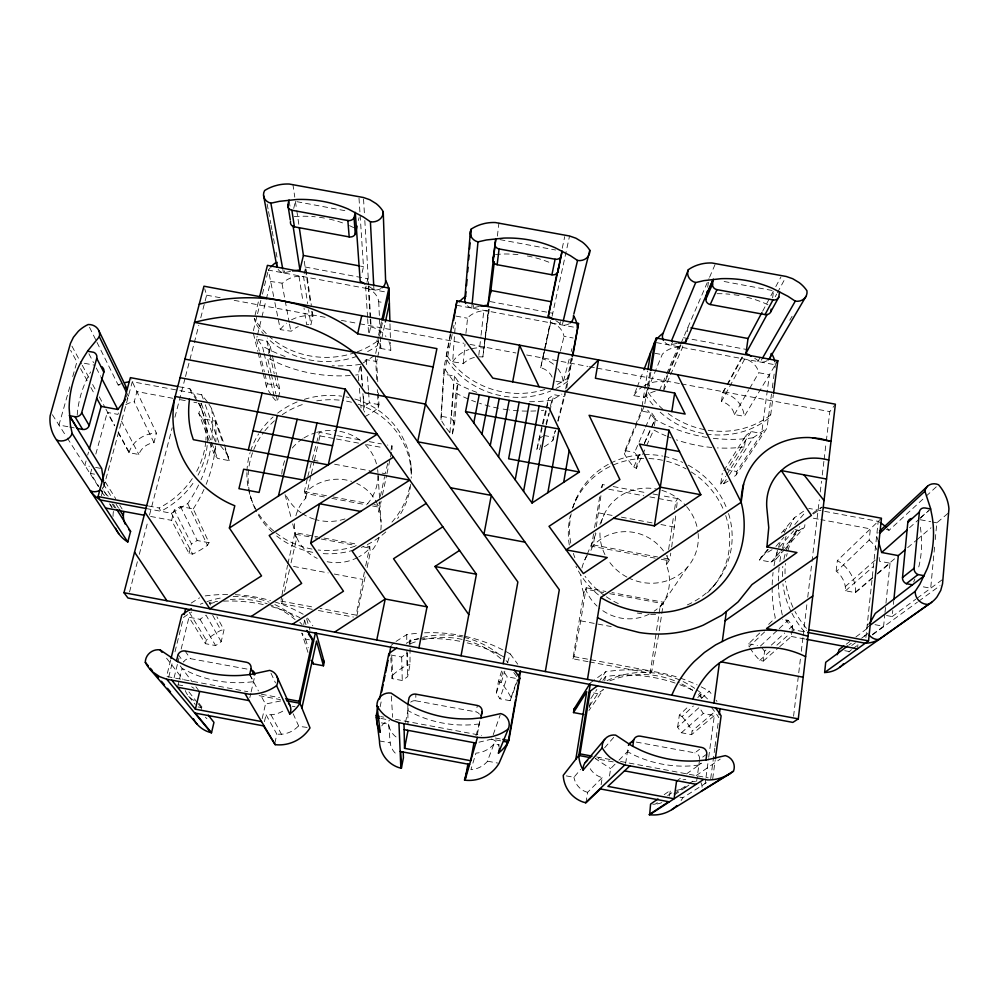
<?xml version="1.0" encoding="UTF-8"?>
<svg xmlns="http://www.w3.org/2000/svg" width="999" height="999" viewBox="0 0 999 999"><rect width="100%" height="100%" fill="white"/><g stroke="black" fill="none" stroke-linecap="round" stroke-linejoin="round"><path stroke-width="0.75" stroke-dasharray="5 3.75" d="M390.821 657.929L392.045 678.608L402.26 680.519L407.642 676.598L410.002 664.697L410.052 640.034L415.509 639.323A157.355 155.557 -73.9 0 1 418.444 639.06M411.076 470.417L411.089 466.608M410.726 702.135A6.044 5.982 -19.2 0 1 415.734 700.811L415.884 694.168M452.172 334.428L444.068 374.15L454.47 376.099L458.079 381.493L454.645 423.214L452.497 433.966L449.95 432.617A70.804 65.872 9.5 0 1 440.971 419.592L443.943 367.682L450.799 334.091M440.971 419.592L444.068 374.15M450.137 334.328L445.841 358.341A81.044 74.276 9.6 0 0 550.736 390.959M474.4 357.417A22.74 21.104 7.6 0 0 463.561 363.449L452.659 361.838L455.469 322.19M449.95 432.617L453.771 381.793L443.943 367.682M454.645 423.214L451.298 418.156L454.47 376.099M452.497 433.966L455.781 392.969L458.079 381.493M463.236 363.811L464.985 344.056M465.921 333.404L467.619 317.819A24.451 22.477 7.7 0 1 483.816 310.764L488.324 310.914L488.848 308.241M479.458 306.331L471.753 308.104L472.177 303.621M934.552 547.165L930.706 588.224L921.59 586.525M935.264 539.56L936.825 522.839L949.05 512.425M473.164 308.366L473.451 305.382M857.629 647.464L857.904 644.705M671.678 547.002L675.848 515.084M676.61 507.579L677.534 498.576L660.676 495.429M886.538 615.534L892.169 616.583L892.781 610.489M893.406 604.383L893.705 601.336M883.541 626.81L884.852 613.973M885.014 612.437L885.801 604.745M885.963 603.196L890.121 562.587M865.883 637.549L878.196 521.366L808.74 508.379M872.739 577.922L855.419 592.644L845.554 590.796L845.304 586.588A23.876 22.028 38.1 0 0 836.588 571.428L869.167 540.097L870.379 528.871L820.866 519.617M848.938 651.972L851.46 649.687M855.419 592.644L855.481 592.082A34.128 31.468 38.1 0 0 837.349 560.614L881.455 518.231M478.808 355.257L480.881 336.85M481.056 335.314L483.816 310.764M836.151 571.103L837.349 560.614M478.633 356.793L482.829 356.93L485.027 338.524M485.214 336.988L488.324 310.914M471.828 348.713A32.492 30.157 7.6 0 1 483.991 348.039L488.661 308.978M497.377 236.114L498.963 222.814M793.581 716.221L800.574 657.467M801.298 651.286L802.959 637.362M803.146 635.814L807.005 603.346M807.741 597.165L811.787 563.149M811.975 561.6L819.33 499.762M820.241 492.032L821.528 481.206M822.264 475.024L823.925 461.113M824.1 459.565L826.123 442.557M826.31 441.009L829.807 411.625L834.465 405.432M482.829 356.93L489.26 309.091M779.682 646.715L791.345 636.463L791.895 631.93M792.082 630.419L792.632 625.874L788.099 620.342L782.404 619.28M785.389 548.601L804.632 526.935L805.169 522.602M749.887 647.964A74.675 69.168 39.5 0 0 759.752 660.389L763.336 661.051L764.585 651.198L766.832 649.175M767.632 549.3L759.452 559.939L771.103 562.125L776.26 558.866L777.459 549.413M771.503 394.018L767.02 428.059L736.275 474.787A71.104 65.622 23 0 1 732.317 478.096M772.314 387.874L773.326 380.194M773.538 378.646L774.138 374.038M774.949 367.894L775.361 364.822A29.183 26.449 23.7 0 0 774.849 361.601M706.256 434.003A81.394 73.988 21.9 0 0 768.256 418.593L770.704 414.822L773.351 394.73M696.64 781.33L699.437 760.714M712.712 778.708L715.172 760.301M736.275 474.787L736.725 471.516L761.6 433.504L769.43 374.662L758.778 372.752A18.169 16.496 23.8 0 0 746.315 359.265L744.829 358.841L721.465 401.523L722.851 401.923A16.896 15.497 24.4 0 1 734.402 414.56L744.305 416.333L775.361 364.822L654.62 342.27M705.806 778.87L705.182 783.503L702.422 782.979M706.006 777.322L708.516 758.79M708.716 757.242L714.347 715.534L703.308 713.473L699.225 707.404L677.634 727.11L681.393 732.742L691.608 734.652L714.347 715.534M772.627 297.877L773.588 290.734L720.978 280.906M710.701 778.596L714.784 748.139M714.984 746.615L716.008 738.998M716.208 737.474L717.232 729.857M717.432 728.333L718.456 720.729M726.46 475.124L744.467 446.915L746.053 435.314L751.198 431.556L761.6 433.504M596.291 526.61L601.036 494.98M602.072 487.524L602.484 484.552L607.067 485.414M700.624 697.339L701.023 694.467L696.116 691.82M728.071 481.093A71.104 65.622 23 0 1 723.563 483.753L720.729 484.103L722.252 473.239M691.608 734.652L692.107 731.006L714.422 712M677.634 727.11L679.345 715.084L689.098 705.806M669.517 796.041L670.329 790.359L672.714 790.521M721.465 401.523L722.739 392.657L726.385 385.901M625.636 763.498L628.184 746.553M659.065 613.436L659.977 607.305A44.78 42.695 28.4 0 0 666.321 564.847L669.854 559.253L670.766 553.121M589.547 661.925L650.137 673.264L658.841 614.972M666.321 564.847L667.694 555.606M668.618 549.45L673.663 515.596M674.587 509.44L675.736 501.748L677.534 498.576M707.679 287.213L708.528 281.506M687.275 331.705L687.949 327.285M663.586 390.709L682.604 347.215L683.016 344.53M601.123 784.702L602.222 777.622L600.599 777.147A19.918 19.306 53.3 0 1 589.822 768.094M663.811 389.235L664.959 381.855L668.044 374.75M609.49 776.036L610.639 768.643L617.981 761.226M654.382 425.624L655.506 418.394L651.71 412.962L641.308 411.014L624.924 450.611L624.4 453.871A71.104 65.622 23 0 0 633.816 466.983L636.4 468.344L646.016 447.015M649.762 372.839L644.617 405.182L624.4 453.871M653.034 404.932A81.394 73.988 21.9 0 1 646.116 395.766L648.463 387.225M648.701 385.689L650.898 371.853M636.4 468.344L638.124 457.505L640.609 451.923M604.745 680.881L605.419 676.585L610.814 675.861A159.628 153.409 63.2 0 1 678.471 684.215M585.963 802.821L587.624 792.319L602.222 777.622M589.41 707.517L590.372 701.523M641.308 411.014L641.795 407.942M642.045 406.393L647.702 370.954M588.036 661.65L572.889 658.816L583.766 593.044L586.188 587.787L605.881 591.47M593.568 533.841L590.771 550.724L593.269 544.93L595.292 532.717M594.58 527.709L599.912 495.479M572.889 658.816L574.025 656.63L580.719 620.866L586.188 587.787M566.77 387.874L571.99 358.304M544.318 446.74A70.804 65.872 9.5 0 0 552.822 440.497L555.019 431.231M501.598 671.041L498.476 681.243L496.328 693.181L499.9 698.788L510.114 700.699L517.132 679.782M557.854 420.704L565.422 390.484M565.696 388.948L571.128 358.241M555.943 388.574A81.044 74.276 9.6 0 0 567.956 381.168L572.29 358.741M479.82 721.028L477.16 735.714M540.796 444.905L539.672 449.388L536.813 449.725L542.032 425.424M546.778 408.479L548.588 398.414L553.933 394.692L564.335 396.628M552.097 377.073A16.796 15.584 11.8 0 0 542.082 368.132L540.696 367.744L550.636 320.554M312.275 609.34L281.755 603.633L280.869 601.061L281.693 596.59M281.98 595.104L287.525 565.309M364.398 571.94L356.144 615.147L320.005 608.391M650.137 673.264L651.823 671.178L658.528 635.426L663.461 602.235L611.95 592.607M405.569 722.314L409.115 704.245M409.203 644.293L410.052 640.034M392.045 678.608L392.782 674.999L391.645 654.757M453.409 328.309L454.033 325.249M380.119 706.83L381.368 700.736M365.659 565.983L369.767 546.603L365.184 545.754M380.819 530.032A43.369 41.296 -8.4 0 0 378.908 511.788L379.121 502.435M380.407 496.378L384.578 476.698M356.83 616.096L365.821 573.651M367.095 567.582L370.304 552.422L369.767 546.603M378.908 511.788L381.156 501.136M382.442 495.042L386.625 475.262M386.95 473.738L390.172 458.529M390.497 457.005L391.458 452.435M562.25 248.239L564.71 236.613M364.747 416.683A71.129 65.547 -3.1 0 0 378.296 407.879L378.996 404.645L378.171 389.26M540.696 367.744L544.63 349.662M544.954 348.151L550.524 322.54L552.01 322.952A18.057 16.583 11.8 0 1 564.01 336.351L573.126 337.999M553.446 364.223A26.548 24.625 11.8 0 0 545.179 359.702L542.782 359.028L551.773 317.694M552.097 316.221L569.555 236.001M363.311 410.327L364.198 406.306L363.211 394.018M382.392 322.877L375.374 354.87L376.798 380.619M377.759 381.568L376.685 361.563L377.36 358.516M377.684 356.993L381.356 340.222M381.693 338.698L385.027 323.464M367.62 351.598A81.419 73.901 -1.9 0 0 377.41 345.554L378.196 336.725M378.534 335.202L381.543 321.516M274.887 743.056L276.873 734.165L266.021 714.697L270.979 714.797A26.948 25.949 -31.5 0 0 285.264 709.552M358.741 380.769L358.216 374.725L360.127 366.158M303.721 624.562L304.67 620.317L301.099 618.356M369.38 332.692L370.666 326.873L370.204 319.106M367.557 317.183L365.684 287.999L367.782 278.709L368.156 284.927M251.149 691.895L254.77 676.098A5.657 5.42 -30.4 0 0 254.882 675.386M362.162 272.477L363.474 266.671L360.115 214.997M262.188 718.643L265.497 704.045L261.251 696.166M264.435 721.69L266.021 714.697M287.862 563.823L294.992 532.617L313.299 536.051M295.879 515.721A43.369 41.296 -8.4 0 1 305.781 498.114L304.358 491.595L307.455 478.022M307.804 476.511L319.343 432.292L335.989 435.402M281.755 603.633L283.129 597.589M284.515 591.545L289.673 568.868M291.046 562.812L296.553 538.636A43.369 41.296 -8.4 0 1 294.73 521.803M305.781 498.114L310.964 475.349M311.301 473.838L314.073 461.7M314.41 460.177L318.556 441.97M318.906 440.459L319.942 435.901L319.343 432.292M358.404 220.504L359.041 217.695M249.812 697.714L250.824 693.356M559.777 324.55L560.464 321.628M312.25 311.488L312.924 316.071L310.876 324.8L308.566 309.665M555.769 320.592L562.287 325.012L563.324 320.654M272.59 396.853A71.129 65.547 -3.1 0 0 275.037 399.912L277.56 401.261L278.197 398.601M278.509 397.265L280.107 390.584L276.823 375.861M221.191 641.708L206.044 615.134L200.025 619.305L188.986 617.245L205.419 643.681L215.634 645.591L221.191 641.708L224.013 629.894L216.92 616.82M304.133 273.738L305.719 267.12L311.351 305.369M271.079 394.755A71.129 65.547 -3.1 0 1 266.471 386.975L267.257 383.753L264.735 373.339M205.419 643.681L206.293 640.109A77.485 74.438 -33.1 0 1 220.941 630.282L224.013 629.894M268.544 353.509L270.279 346.391L266.858 341.034L256.456 339.098L257.18 336.139M387.712 463.424L385.227 473.676L380.619 472.814M390.921 450.262L391.983 445.866L387.45 445.017M542.395 423.926L548.588 398.414M560.414 351.136L564.01 336.351M536.813 449.725L546.515 409.927L541.371 410.527M174.088 677.784L177.435 664.16M177.81 662.649L178.933 658.104M181.169 649.025L188.986 617.245M293.706 208.429L295.417 201.411L348.002 211.239M177.485 687.212L182.093 668.368L189.635 672.215A115.609 109.553 -19.8 0 0 244.842 682.542L253.496 681.718M170.667 659.977L166.571 676.498L247.814 691.708M253.371 330.681L260.926 300.187M262.412 294.168L267.994 271.603M168.706 677.16L172.402 662.25M174.987 651.81L183.104 619.005M257.542 334.665L261.551 318.406M261.913 316.933L265.921 300.674M266.283 299.2L270.654 281.468L282.38 283.216A24.588 22.34 -3.6 0 1 298.976 276.236L303.509 276.386L307.655 303.621M189.036 553.446L191.433 543.806L174.238 510.027L180.469 506.505L193.244 508.903L209.041 542.732L207.455 545.254A74.625 69.106 -18.6 0 1 192.62 554.12L189.036 553.446L171.603 520.354L174.238 510.027M224.388 444.842L229.221 460.626L217.582 458.454L213.948 453.558L216.259 444.318M255.032 315.284L258.791 300.162M546.003 424.026L548.601 413.574M550.461 406.118L551.96 400.149L561.813 394.093M546.378 424.875L549.4 412.799M549.775 411.288L553.933 394.692M118.144 432.542L129.021 452.672L138.873 454.508L139.385 453.171A17.645 16.246 -17.1 0 1 153.983 442.682L156.418 433.129L130.37 377.634M209.091 440.671L198.838 413.486L201.361 403.621L193.868 402.222M479.395 714.16A5.557 5.519 28.2 0 0 475.824 711.862L477.46 705.481M129.533 591.982L137.75 560.339M139.311 554.32L147.927 521.178M149.488 515.147L172.19 427.759M174.937 417.22L185.115 378.047M185.502 376.536L198.813 325.312M200.762 317.782L206.631 295.18L204.708 288.761M153.983 442.682L134.241 401.773L136.913 391.571L172.877 398.301M556.043 381.206L563.124 382.48L569.655 357.43M571.191 351.536L571.965 348.589M129.021 452.672L130.032 449.875A27.885 25.674 -17.1 0 1 156.418 433.129M101.361 495.816L132.293 381.73L177.772 390.234M552.822 440.497L555.594 430.219M557.979 421.403L565.509 393.494M90.36 474.013L91.746 468.956M95.829 454.07L107.417 411.913M86.064 460.989L84.84 465.409L89.448 466.271M87.7 455.082L88.511 452.135M475.986 735.714L481.056 717.644M69.805 386.838L58.953 425.012L68.057 426.723M72.727 376.561L76.898 361.888L70.604 350.324M496.328 693.181L503.321 670.754L507.192 676.785L499.9 698.788M510.751 697.077A76.049 75.874 -18.9 0 0 501.161 682.717L504.807 671.216M507.542 662.599L510.277 653.983A160.127 158.391 -73.5 0 0 464.572 636.226M575.449 501.148L576.71 497.564M493.244 734.64L500.187 715.009M493.981 743.98L493.606 744.442A26.511 26.386 35.3 0 1 475.936 753.159L470.904 769.705A24.55 24.463 60 0 0 487.25 761.613L493.981 743.98L499.488 745.004M510.114 700.699L518.231 678.845L507.192 676.785M118.444 412.962L117.894 414.385L107.28 412.4L114.523 425.824M655.244 391.208A22.802 21.054 21.1 0 0 644.692 397.302L633.816 395.691L636.613 388.486M637.175 387.05L643.356 371.203M601.186 487.812L602.484 484.552M644.38 397.664L662.349 354.208A24.525 22.415 20.6 0 1 678.134 347.078L682.604 347.215M671.116 345.342L672.876 341.121M913.66 581.98L914.859 579.145M584.727 560.039L586.55 555.769M587.162 554.345L596.878 531.518M599.912 524.388L604.158 514.41M659.415 390.584L666.058 375.137M666.67 373.738L678.134 347.078M644.105 385.739A32.592 30.082 21.1 0 1 664.41 381.755L667.482 374.65M668.094 373.226L680.381 344.792M680.993 343.369L708.965 278.659M709.565 277.26L715.609 263.286M668.656 373.326L680.968 344.905M638.124 457.505L634.602 452.422L644.992 428.459M645.591 427.06L651.71 412.962M633.816 466.983L640.659 451.585M644.392 443.194L654.969 419.405L647.677 410.139M644.33 443.544L651.161 428.171M651.785 426.773L655.506 418.394M646.653 445.591L653.708 429.957L658.341 432.38A140.285 126.523 20.7 0 0 665.971 435.864M784.315 532.492L786.55 528.059L783.541 531.605M762.637 311.213L773.588 290.734M775.798 286.613L780.931 276.998M727.122 384.54L742.482 356.156M722.739 392.657L726.872 385.989M727.597 384.64L742.981 356.256M775.224 296.753L776.685 294.056M777.422 292.695L785.489 277.822M757.766 361.538L760.114 357.417M754.72 358.291L760.264 362L762.637 357.892M734.402 414.56L748.875 389.735M749.637 388.424L758.778 372.752M789.747 320.279L792.095 316.271M723.888 470.616L746.053 435.314M751.198 431.556L727.06 469.705L736.725 471.516M193.244 508.903L196.116 504.408A150.986 136.813 -19.7 0 0 203.958 489.473M720.729 484.103L725.636 476.411M723.563 483.753L728.496 476.086M729.32 474.812L753.184 437.749L767.02 428.059M598.826 682.142L605.581 671.803A162.525 156.119 62.6 0 1 678.958 677.672M590.846 698.526L596.853 689.497M602.847 680.456L605.419 676.585M589.51 705.931L597.764 693.731L603.384 689.472L588.923 710.514M659.977 607.305L687.961 566.595M692.444 781.655L695.541 781.693M712.961 586.838L715.296 583.878M566.296 775.898L573.95 777.272L580.681 769.317M781.468 532.966L794.33 517.807L803.671 511.138M759.452 559.939L768.481 549.313M307.155 727.422L298.214 726.236A24.925 24.076 -34.5 0 1 281.456 734.253L276.873 734.165M775.936 546.453L783.89 537.225M794.829 524.537L805.756 511.838M604.645 747.776L615.671 735.127M779.482 547.09L793.693 530.794M771.103 562.125L780.107 551.935M781.106 550.799L799.1 530.407L804.632 526.935M597.989 759.065L599.375 757.492M776.26 558.866L784.365 549.75M274.887 302.547L280.332 329.633L291.246 331.243A22.865 20.979 -4.2 0 1 298.289 326.598M619.03 760.164L630.631 748.451M764.61 631.93L749.125 646.753L748.551 643.818L759.702 633.041M768.618 624.412L775.299 617.944L774.25 612.724A151.111 136.963 40.6 0 1 772.152 587.612M697.764 697.564L701.023 694.467M679.345 715.084L682.055 716.558L693.356 705.993M701.261 698.588L709.165 691.183L713.036 695.903M760.414 646.041L778.134 629.595M779.232 628.558L788.099 620.342M886.375 529.52A9.603 8.716 36.6 0 1 889.06 530.307L925.062 497.177M926.185 496.141L936.3 486.825M771.315 645.117L784.777 632.966M789.26 628.92L792.632 625.874M759.752 660.389L772.327 649.2M776.897 645.142L789.472 633.965M790.621 632.941L794.043 629.894L804.582 631.855L806.455 630.244M920.766 517.519L928.271 510.851M909.54 527.722L918.83 519.468M919.904 518.518L930.643 508.991M845.304 586.588L875.624 559.79M681.393 732.742L703.308 713.473M763.336 661.051L778.508 647.739M845.554 590.796L873.588 566.308M590.521 682.717L605.581 671.803M855.481 592.082L872.801 577.335M877.422 573.401L897.152 556.605M907.666 547.664L915.833 540.709M916.995 539.722L930.993 527.797M877.359 573.988L890.059 563.199L879.42 561.201L879.12 556.693M390.646 654.969L401.685 657.042L407.505 652.822L407.642 676.598M391.121 645.416L394.081 643.019M636.301 742.082L694.892 752.859L699.562 749.275M378.996 404.645L369.33 402.834L364.198 406.306M867.207 625.074L870.454 622.602M364.96 360.614L366.283 359.615L376.685 361.563M374.213 355.744L362.999 363.037M870.179 625.199L866.932 627.647A10.764 9.853 41.8 0 0 867.631 632.192M846.253 644.193L849.874 641.47M855.906 636.95L867.981 627.884M848.85 645.079L851.285 643.269M851.722 645.504L855.431 642.757M861.625 638.199L866.57 634.54M892.169 616.583L915.783 599.2M917.032 598.289L942.956 579.208M706.755 754.12L699.625 759.34A5.682 5.407 51.8 0 0 694.892 752.859M852.696 648.788L857.641 645.192M872.464 634.39L883.591 626.286L872.814 624.263M872.414 634.902L917.432 602.147M918.68 601.236L940.022 585.701M698.888 764.834L701.261 763.136M676.573 780.981L680.294 778.333M686.475 773.913L701.236 763.373M664.16 794.655L670.329 790.359M198.589 485.002A153.621 138.911 -19.4 0 1 187.737 503.608L171.416 513.249L147.24 508.728M396.041 641.42L406.73 634.602A160.127 158.391 -73.5 0 1 420.092 633.066M696.128 775.599L720.229 759.103M652.784 804.257L655.107 804.183L658.878 801.61M667.682 795.604L672.714 792.17M538.761 438.936L542.544 436.388M673.9 793.893L687.762 784.577M689.023 783.728L692.794 781.181M674.55 794.779L686.9 786.538M191.171 603.096L199.538 597.852M681.106 800.536A35.739 34.316 55.3 0 0 682.829 797.726L708.366 781.468M209.041 542.732L197.203 540.509L191.433 543.806M500.624 740.846L491.645 739.16L478.971 742.195M280.657 700.948L265.497 704.045M677.272 343.294L669.717 345.08A9.116 8.292 19.1 0 1 665.047 342.532M278.122 269.405A9.153 8.254 -3.7 0 0 283.454 272.914L291.271 271.166M682.979 779.844L685.789 779.307M392.782 674.999A76.049 75.874 -18.9 0 1 406.968 665.097L410.002 664.697M744.467 446.915L739.385 447.527A140.285 126.523 20.7 0 1 717.357 447.902M355.619 375.025L358.216 374.725M698.863 765.059L690.409 765.933A115.36 109.902 39.2 0 1 635.177 755.594L627.422 751.698M479.295 723.975L470.741 724.824A114.011 111.151 7.8 0 1 415.534 714.485L407.879 710.614M495.492 254.508L501.685 254.058A107.904 99.563 9.4 0 1 521.615 255.057M294.255 216.646L299.475 216.284A108.554 98.926 -3.8 0 1 315.247 216.808M308.828 324.638L306.656 324.663L304.021 308.017M365.684 287.999L367.17 288.424A18.119 16.533 -0.2 0 1 378.721 301.735L383.291 302.56M376.71 340.159A16.846 15.522 -0.7 0 1 380.869 348.489L390.771 350.274L390.534 342.507M178.396 684.877L182.742 685.651M381.381 722.864L388.623 724.175A19.693 19.505 -28.7 0 0 397.09 737.724M198.139 706.955L201.199 707.504A18.581 17.732 -35 0 0 201.548 709.627M379.47 740.946L390.197 742.881A18.232 18.082 -40.4 0 0 398.027 755.444M178.084 654.445L183.616 662.05A6.181 5.857 -31.1 0 1 190.447 658.666L249.026 669.43M415.734 700.811L475.824 711.862M500.024 239.635L555.631 250.012M360.477 266.109L363.474 266.671M305.12 267.008L368.281 278.808M490.159 301.573L552.747 313.261M683.453 337.687L746.141 349.4M273.676 296.516L268.369 270.092L389.036 292.645M456.668 305.282L577.372 327.834M455.906 316.084L467.27 318.206M654.907 353.271L662.012 354.595M206.631 295.18L220.417 297.752M234.191 300.337L327.597 317.782M341.371 320.367L358.216 323.514M359.752 323.788L463.861 343.256M469.992 344.393L515.921 352.984M526.648 354.982L587.887 366.421M589.422 366.708L595.541 367.857M597.077 368.144L679.757 383.591M681.281 383.878L829.807 411.625M291.496 319.842A32.68 29.982 -4.2 0 1 312.362 315.971L312.924 316.071M370.666 326.873L373.526 327.635A26.636 24.538 -0.7 0 1 385.939 336.476M267.257 383.753L276.923 385.564L280.107 390.584M441.62 416.358L451.298 418.156M543.731 435.439L553.396 437.25M624.924 450.611L634.602 452.422M84.391 363.286L94.868 365.247M920.329 519.755L930.831 521.715M932.329 521.99L936.825 522.839M179.208 386.775L189.897 388.773A86.776 79.246 -17.6 0 1 196.303 398.089M207.317 401.785L201.673 394.705L179.283 390.522M180.369 399.7L187.862 401.099M813.373 518.219L819.367 519.343M613.199 486.55L646.902 492.857M653.021 493.993L659.153 495.142M337.5 435.689L363.236 440.497M369.28 441.633L381.393 443.893M608.791 489.235L643.781 495.779M649.874 496.915L675.736 501.748M319.942 435.901L334.977 438.711M336.476 438.998L359.028 443.206M366.546 444.617L383.079 447.702M198.838 413.486L202.735 418.731L215.285 421.066L223.027 443.044M794.917 529.62L799.1 530.407M598.563 512.874L613.773 515.721M621.39 517.145L653.334 523.114M660.938 524.537L674.637 527.097M313.124 460.189L319.255 461.338M334.603 464.21L369.88 470.804M69.58 427.01L74.138 427.859M593.269 544.93L657.604 556.955M663.723 558.104L669.854 559.253M304.358 491.595L327.048 495.841M333.104 496.978L367.894 503.484M373.951 504.607L378.484 505.457M655.194 558.141L592.619 546.441A45.23 43.094 28.2 0 1 665.684 554.233M661.301 559.278L668.93 560.714A45.23 43.094 28.2 0 0 666.42 555.494M324.325 496.965L304.72 493.294A43.819 41.683 -8.2 0 1 351.573 481.368M331.855 498.376L366.533 504.857M372.565 505.981L378.596 507.105A43.819 41.683 -8.2 0 0 356.793 483.416M95.579 467.42L101.711 468.568M94.555 474.175L90.522 473.414L98.814 486.388M314.822 536.326L317.882 536.9M323.988 538.049L357.555 544.318M148.426 505.993L159.116 507.992L160.889 511.276A86.164 78.746 -17.7 0 0 194.655 480.819M309.078 536.75L295.404 534.19A43.819 41.683 -8.2 0 0 317.22 558.391M315.16 537.887L319.73 538.736M321.253 539.023L356.218 545.566M363.823 546.99L369.905 548.126A43.819 41.683 -8.2 0 1 358.791 556.893M603.671 592.544L585.564 589.16A45.23 43.094 28.2 0 0 597.04 606.093M609.715 593.681L662.549 603.558A45.23 43.094 28.2 0 1 654.145 611.201M150.587 516.433L171.603 520.354M791.345 636.463L804.869 638.998M844.717 650.686L849 651.485M748.551 643.818L757.442 645.479M293.556 566.433L328.184 572.914M334.203 574.038L362.812 579.395M580.719 620.866L611.238 626.573M280.869 601.061L313.986 607.255M574.025 656.63L589.285 659.477M590.809 659.765L651.823 671.178M318.369 610.489L353.459 617.045M307.967 652.359L301.835 633.054L305.507 639.048L309.64 639.822M593.631 692.956L597.764 693.731M261.413 694.243L279.533 697.639M380.731 716.57L383.741 717.145M395.529 719.342L481.655 735.464M495.267 738.011L501.298 739.135M596.628 756.98L609.964 759.477M620.541 761.45L708.191 777.859M259.128 695.641L280.457 699.637M380.931 718.443L386.913 719.555M613.236 761.912L595.254 758.553L610.639 768.643M292.27 706.231L295.017 706.743M487.599 761.188L497.614 763.061M679.969 797.19L682.829 797.726M723.201 392.744L725.611 393.431A26.698 24.5 24.4 0 1 744.305 416.333M587.624 792.319L586.126 791.882A18.419 17.907 56.9 0 1 573.95 777.272M767.919 304.795L764.372 303.122A108.491 99.076 23.8 0 0 743.918 296.528M349.538 225.637L353.696 227.622M455.781 392.969L460.352 395.379A139.748 126.96 9.7 0 0 475.649 401.898M504.42 657.255L500.799 655.282A157.355 155.557 -73.9 0 0 463.623 642.045M498.476 681.243L501.161 682.717M191.633 686.837L194.056 688.348M368.843 286.301L373.951 289.822A9.978 9.066 0.9 0 0 381.094 288.499M869.167 540.097L869.63 540.447A25.749 23.551 37 0 1 877.022 549.937M794.043 629.894L785.651 619.942M764.585 651.198L761.176 647.015M188.711 696.34L195.205 704.445M510.277 653.983L517.732 664.185M263.786 352.023L262.387 346.029L255.744 336.9M188.923 691.907L197.427 702.709M198.364 703.908L201.199 707.504M198.888 703.159L202.66 707.966M166.571 658.204L183.142 679.595M307.505 618.044L312.824 625.849M180.232 665.871L192.22 681.88M195.904 686.8L198.664 690.484M716.096 700.224L716.97 701.46M185.077 650.986L190.447 658.666M99.65 487.687L104.62 495.467M110.427 504.545L112.088 507.13M52.373 414.747L66.471 436.75M67.308 438.049L100.312 489.56M101.149 490.859L104.47 496.041M109.453 503.808L112.775 508.991M103.834 490.871L107.143 496.078M112.1 503.883L114.585 507.792M113.486 504.333L115.934 508.191M103.272 483.766L111.301 496.578M116.121 504.258L118.531 508.104M102.56 479.97L104.72 483.441M105.282 481.893L115.709 498.676M119.718 505.132L122.115 509.015M189.286 612.337L206.293 640.109M208.903 404.046L211.688 408.703L223.876 443.394M200.025 619.305L215.634 645.591M212.7 615.347L220.941 630.282M80.582 368.619L87.924 382.105M90.872 387.5L94.543 394.243M210.539 605.057L209.128 602.447L214.66 601.748A159.99 152.934 -41.1 0 1 217.607 601.485M270.979 714.797L281.456 734.253M71.928 346.129L81.543 363.948M82.28 365.322L88.936 377.647M92.632 384.503L96.329 391.358M99.276 396.84L105.195 407.804M105.931 409.178L114.66 425.349M118.282 432.055L129.146 452.21M249.713 674.362L253.546 681.493M249.663 674.6L258.429 690.921M121.391 421.079L138.873 454.508M171.416 513.249L192.62 554.12M88.911 353.746L93.544 362.687M96.304 368.007L100.612 376.311M89.51 327.272L96.341 341.021M97.015 342.395L118.169 385.015A10.502 9.528 -15.7 0 1 121.229 385.289M180.469 506.505L197.203 540.509M125.749 394.593L127.722 398.589M126.411 392.17L128.371 396.191A10.502 9.528 -15.7 0 0 128.596 394.755M187.737 503.608L207.455 545.254M270.979 673.164L275.487 682.904M293.144 713.748L298.576 725.811M209.64 442.107L213.948 453.558M189.897 388.773L191.408 392.794A86.164 78.746 -17.7 0 1 197.053 400.849M202.735 418.731L211.226 441.421M211.751 442.844L217.582 458.454M201.174 408.241L202.622 412.15M201.361 403.621L215.197 441.408M201.673 394.705L203.222 399.013M205.294 404.757L219.768 444.967A74.625 69.106 -18.6 0 1 228.946 457.854M878.458 541.383L876.623 536.263A9.603 8.716 36.6 0 1 878.121 532.704M225.1 448.901L229.221 460.626M250.574 496.978L251.785 500.599M305.507 639.048L308.241 647.802M304.67 620.317L305.969 624.675M306.581 618.643L309.99 630.344M285.102 494.667L291.184 518.019M292.707 523.863L296.553 538.636M253.409 333.491L257.767 351.323M258.129 352.809L262.849 372.115M263.212 373.601L266.471 386.975M256.456 339.098L259.34 350.999M259.69 352.497L264.373 371.853M264.136 353.509L268.719 372.977M269.068 374.475L275.037 399.912M270.979 372.777L267.507 357.779L272.015 360.177A140.322 126.386 -0.6 0 0 350.224 375.537M271.316 374.275L275.824 393.768M276.174 395.267L277.56 401.261M266.858 341.034L269.543 352.909M269.867 354.395L274.238 373.688M274.563 375.174L276.923 385.564M270.279 346.391L271.915 353.758M272.24 355.232L276.498 374.388M103.796 482.255L104.346 484.827A9.828 8.991 -20.8 0 1 103.809 486.113M267.145 204.058L268.269 210.077M268.544 211.588L270.779 223.626M271.054 225.125L271.89 229.645M272.165 231.144L273.276 237.163M273.564 238.661L274.95 246.191M276.074 252.21L277.46 259.728M282.018 283.591L289.235 322.602M289.51 324.101L290.896 331.606M282.817 269.38L283.454 272.914M284.428 270.816L284.852 273.177M298.976 276.236L303.059 301.96M289.26 201.561L289.972 206.144M292.894 184.328L294.792 197.14M295.417 201.411L296.566 209.128M296.79 210.677L299.076 226.111M304.27 261.226L310.552 303.733M311.688 311.376L312.362 315.971M215.285 421.066L215.759 426.011A150.986 136.813 -19.7 0 1 215.809 441.995M359.39 388.324L361.064 407.954M388.623 724.175L390.197 742.881M360.664 365.909L362.275 385.914M362.887 393.606L364.373 412.075M361.001 366.383L362.6 386.338M366.283 359.615L366.833 367.332M367.482 376.598L368.456 390.497M368.569 392.033L369.33 402.834M391.296 696.128L392.682 717.319M367.644 318.718L368.631 334.066M359.016 198.189L359.915 211.95M378.122 475.624L381.069 522.315M363.549 199.038L364.46 214.385M364.822 220.517L368.656 285.015M368.743 286.576L370.592 317.632M370.679 319.193L371.141 326.96M368.244 286.476L370.105 317.545M377.297 389.697L377.46 392.732M377.547 394.243L378.296 407.879M373.713 285.227L373.951 289.822M378.721 301.735L380.869 348.489M391.983 445.866L392.108 449.388M389.972 323.851L390.484 340.946M401.685 657.042L402.26 680.519M406.73 634.602L406.793 643.756M406.855 651.373L406.968 665.097M407.842 704.195L407.954 724.525M728.546 513.536A82.23 77.585 26.7 0 1 685.651 605.619M618.281 603.571A82.23 77.585 26.7 0 1 606.068 596.615M604.782 595.729A82.23 77.585 26.7 0 1 585.039 576.261M574.85 557.617A82.23 77.585 26.7 0 1 573.339 553.384M570.779 543.194A82.23 77.585 26.7 0 1 571.191 513.798M572.764 507.729A82.23 77.585 26.7 0 1 609.328 463.811M610.639 463.136A82.23 77.585 26.7 0 1 662.674 456.056M664.135 456.343A82.23 77.585 26.7 0 1 682.779 462.437M688.174 465.134A82.23 77.585 26.7 0 1 725.998 506.593M354.87 399.001A82.255 77.497 -6.7 0 1 411.064 477.497M409.765 486.788A82.255 77.497 -6.7 0 1 390.971 523.226M355.169 546.203A82.255 77.497 -6.7 0 1 318.182 549.999M312.038 549.088A82.255 77.497 -6.7 0 1 275.949 532.854M273.626 530.956A82.255 77.497 -6.7 0 1 257.292 511.688M256.543 510.402A82.255 77.497 -6.7 0 1 246.903 472.602M246.953 471.141A82.255 77.497 -6.7 0 1 250.112 452.522M250.549 451.123A82.255 77.497 -6.7 0 1 258.654 433.903M259.465 432.667A82.255 77.497 -6.7 0 1 273.027 416.995M277.647 413.149A82.255 77.497 -6.7 0 1 297.165 401.923M304.258 399.363A82.255 77.497 -6.7 0 1 341.683 396.178M346.116 396.89A82.255 77.497 -6.7 0 1 349.051 397.49M379.083 537.587A43.369 41.296 -8.4 0 1 370.304 552.422M378.022 475.462A48.189 45.442 -6.8 0 1 365.946 505.619M345.005 518.931A48.189 45.442 -6.8 0 1 315.796 519.63M314.448 519.243A48.189 45.442 -6.8 0 1 302.485 513.711M301.174 512.849A48.189 45.442 -6.8 0 1 284.465 491.683M281.78 474.125A48.189 45.442 -6.8 0 1 285.789 458.216M292.295 448.014A48.189 45.442 -6.8 0 1 302.585 438.848M303.883 438.012A48.189 45.442 -6.8 0 1 315.172 432.854M316.658 432.405A48.189 45.442 -6.8 0 1 336.788 430.869M339.847 431.343A48.189 45.442 -6.8 0 1 361.888 441.583M365.234 444.642A48.189 45.442 -6.8 0 1 377.41 468.094M377.634 469.567A48.189 45.442 -6.8 0 1 377.934 472.502M357.53 557.567A43.819 41.683 -8.2 0 1 325.299 561.288M583.766 593.044A44.78 42.695 28.4 0 1 580.943 574.875M581.967 567.956A44.78 42.695 28.4 0 1 589.035 552.884M698.126 533.491A49.75 46.978 26.8 0 1 629.482 578.359M626.885 577.06A49.75 46.978 26.8 0 1 607.804 559.627M604.957 554.645A49.75 46.978 26.8 0 1 600.137 529.183M601.136 523.114A49.75 46.978 26.8 0 1 656.306 489.011M661.85 490.359A49.75 46.978 26.8 0 1 685.726 505.556M686.663 506.63A49.75 46.978 26.8 0 1 697.764 530.581M649.188 614.135A45.23 43.094 28.2 0 1 599.263 608.041M358.129 404.183A81.631 76.973 -6.8 0 1 411.226 478.121M410.751 484.34A81.631 76.973 -6.8 0 1 397.639 518.506M385.789 531.943A81.631 76.973 -6.8 0 1 361.351 547.34M354.121 549.937A81.631 76.973 -6.8 0 1 320.417 553.409M312.787 552.335A81.631 76.973 -6.8 0 1 274.663 534.34M272.44 532.367A81.631 76.973 -6.8 0 1 255.644 510.039M255.007 508.716A81.631 76.973 -6.8 0 1 253.222 450.936M253.771 449.575A81.631 76.973 -6.8 0 1 264.023 431.918M264.935 430.756A81.631 76.973 -6.8 0 1 275.162 420.167M282.255 414.697A81.631 76.973 -6.8 0 1 305.045 403.646M316.745 400.861A81.631 76.973 -6.8 0 1 343.668 400.674M346.591 401.173A81.631 76.973 -6.8 0 1 352.397 402.46M725.699 515.584A81.606 77.06 26.8 0 1 704.832 595.229M655.619 614.41A81.606 77.06 26.8 0 1 649.475 614.397M641.783 613.736A81.606 77.06 26.8 0 1 637.237 613.011M598.389 594.88A81.606 77.06 26.8 0 1 575.948 566.271M569.293 545.004A81.606 77.06 26.8 0 1 570.304 515.746M572.502 508.279A81.606 77.06 26.8 0 1 647.452 458.491M648.938 458.541A81.606 77.06 26.8 0 1 665.147 460.839M666.608 461.201A81.606 77.06 26.8 0 1 686.101 468.906M691.296 471.978A81.606 77.06 26.8 0 1 723.626 510.089M211.688 408.703A153.621 138.911 -19.4 0 1 211.751 441.096M211.576 442.445A153.621 138.911 -19.4 0 1 200.986 479.845M113.049 516.433A34.565 32.03 -20.6 0 1 113.599 510.289M118.169 385.015A30.582 27.847 -15.8 0 1 121.553 383.616M77.198 415.097A112.363 103.247 -13.5 0 1 90.647 371.915M103.097 487.312A9.828 8.991 -20.8 0 1 102.198 488.424M108.179 496.253A26.111 24.001 -19.4 0 1 102.785 488.823M125.724 404.782A19.018 17.358 -16.1 0 1 134.241 401.773M198.464 403.271A86.164 78.746 -17.7 0 1 196.229 478.284M215.497 446.004A150.986 136.813 -19.7 0 1 206.144 484.34M198.938 403.072A86.776 79.246 -17.6 0 1 205.869 440.247M205.744 441.67A86.776 79.246 -17.6 0 1 195.479 473.514M192.295 478.608A86.776 79.246 -17.6 0 1 159.116 507.992M760.714 557.454A74.675 69.168 39.5 0 1 772.764 549.363M806.48 628.383A86.838 79.321 38.5 0 1 795.029 611.463M792.981 607.317A86.838 79.321 38.5 0 1 785.564 581.156M785.039 573.751A86.838 79.321 38.5 0 1 785.451 563.486M786.55 556.318A86.838 79.321 38.5 0 1 787.175 553.496M787.899 550.711A86.838 79.321 38.5 0 1 799.774 526.623M812.512 513.474A86.838 79.321 38.5 0 1 821.865 507.092L819.018 510.302A86.226 78.821 38.6 0 0 810.826 515.771M878.196 521.366A37.438 34.153 36.8 0 1 881.193 523.239M887.474 528.571A37.438 34.153 36.8 0 1 889.06 530.307M782.304 615.009A153.746 139.061 40.4 0 1 778.408 582.392M778.408 580.981A153.746 139.061 40.4 0 1 779.32 565.634M779.857 561.5A153.746 139.061 40.4 0 1 781.593 552.01M782.542 548.001A153.746 139.061 40.4 0 1 786.101 536.276M789.585 527.472A153.746 139.061 40.4 0 1 794.33 517.807M804.582 631.855A86.226 78.821 38.6 0 1 791.608 612.637M790.933 611.263A86.226 78.821 38.6 0 1 782.929 583.891M782.404 576.535A86.226 78.821 38.6 0 1 782.829 566.346M783.915 559.215A86.226 78.821 38.6 0 1 785.264 553.646M786.088 550.924A86.226 78.821 38.6 0 1 797.926 528.583M868.193 633.129A19.356 17.795 40.8 0 1 862.824 636.688M920.354 527.222A112.425 103.347 34.4 0 1 918.056 569.667M772.19 584.84A151.111 136.963 40.6 0 1 773.064 572.489M774.025 565.734A151.111 136.963 40.6 0 1 778.084 548.663M778.483 547.39A151.111 136.963 40.6 0 1 781.168 539.835M491.645 739.16A10.002 9.928 57.4 0 1 499.213 747.352M381.755 725.898A10.964 10.827 -36 0 1 389.66 720.666M424.563 632.817A160.127 158.391 -73.5 0 1 463.124 635.913M419.905 638.948A157.355 155.557 -73.9 0 1 462.187 641.733M406.755 642.856A88.874 88.549 -8.5 0 1 418.531 638.511M422.565 637.437A88.874 88.549 -8.5 0 1 462.612 637.012M463.973 637.325A88.874 88.549 -8.5 0 1 501.985 656.842M506.068 660.639A88.874 88.549 -8.5 0 1 508.016 662.624M410.601 643.606A88.224 87.924 -10.3 0 1 417.969 641.046M422.477 639.835A88.224 87.924 -10.3 0 1 502.235 659.914M513.786 672.514A88.224 87.924 -10.3 0 1 517.357 677.634M609.79 680.868A89.81 86.413 53.1 0 1 679.308 682.779M681.817 683.99A89.81 86.413 53.1 0 1 692.669 690.384M698.313 694.58A89.81 86.413 53.1 0 1 702.584 698.239M711.375 707.392A89.81 86.413 53.1 0 1 718.855 717.682M682.055 716.558A77.31 74.663 54 0 1 692.107 731.006M680.381 678.146A162.525 156.119 62.6 0 1 697.115 684.889M701.186 686.875A162.525 156.119 62.6 0 1 709.165 691.183M688.898 785.089A27.035 25.874 52.8 0 1 675.224 790.446M661.825 802.634A25 24.013 55.3 0 1 655.107 804.183M700.873 782.442A10.202 9.728 55.1 0 1 702.022 788.248M607.017 680.631A90.472 87.025 52.8 0 1 694.717 688.348M697.027 689.972A90.472 87.025 52.8 0 1 708.803 700.199M679.857 684.727A159.628 153.409 63.2 0 1 694.792 691.158M194.193 700.561A20.092 19.106 -32.7 0 1 185.202 690.421M206.918 718.693A18.581 17.732 -35 0 1 205.407 717.182M200.324 604.245A90.684 86.738 -32 0 1 202.947 603.146M206.93 601.648A90.684 86.738 -32 0 1 223.414 597.527M233.217 596.54A90.684 86.738 -32 0 1 269.106 602.16M274.837 604.57A90.684 86.738 -32 0 1 295.429 618.019M299.875 622.265A90.684 86.738 -32 0 1 301.985 624.5M205.207 595.916A162.899 155.619 -40.6 0 1 227.772 594.455M235.277 594.68A162.899 155.619 -40.6 0 1 270.504 600.574M274.762 601.873A162.899 155.619 -40.6 0 1 303.172 614.235M223.526 601.136A159.99 152.934 -41.1 0 1 264.423 604.82M271.503 606.605A159.99 152.934 -41.1 0 1 299.912 617.694M183.466 617.507A90.022 86.126 -32.2 0 1 191.746 612.025M209.728 603.858A90.022 86.126 -32.2 0 1 217.857 601.56M230.307 599.525A90.022 86.126 -32.2 0 1 267.208 603.783M268.669 604.283A90.022 86.126 -32.2 0 1 295.092 619.567M551.96 400.149A142.033 128.709 9.7 0 1 526.673 401.673M476.76 392.345A142.033 128.709 9.7 0 1 453.771 381.793M569.318 323.676A9.953 9.091 12.5 0 1 562.287 325.012M471.753 308.104A9.103 8.304 6.8 0 1 466.333 304.57M452.659 361.838A32.492 30.157 7.6 0 1 468.906 349.55M569.043 377.135A81.581 74.7 9.6 0 1 555.656 385.214M544.905 389.448A81.581 74.7 9.6 0 1 446.091 354.158M557.829 368.606A26.548 24.625 11.8 0 1 563.124 382.48M535.851 410.914A139.748 126.96 9.7 0 1 509.453 409.99M508.079 409.815A139.748 126.96 9.7 0 1 499.812 408.504M498.439 408.241A139.748 126.96 9.7 0 1 479.582 403.271M527.26 255.969A107.904 99.563 9.4 0 1 551.773 263.411M377.197 341.283A81.968 74.326 -1.9 0 1 356.593 352.073M355.207 352.56A81.968 74.326 -1.9 0 1 269.38 336.526M266.271 333.629A81.968 74.326 -1.9 0 1 254.283 318.319L255.332 322.739A81.419 73.901 -1.9 0 0 263.411 333.903M356.955 356.293A81.419 73.901 -1.9 0 1 267.245 337.974M268.369 270.092A35.727 32.368 -3.5 0 1 270.354 267.595M319.505 217.307A108.554 98.926 -3.8 0 1 327.959 218.781M329.345 219.081A108.554 98.926 -3.8 0 1 345.629 224.038M360.539 364.373A142.62 128.122 -0.5 0 1 332.168 365.759M285.115 356.531A142.62 128.122 -0.5 0 1 262.387 346.029M280.332 329.633A32.68 29.982 -4.2 0 1 286.451 323.164M388.948 341.646A26.636 24.538 -0.7 0 1 390.771 350.274M770.704 414.822A81.943 74.413 21.9 0 1 667.569 413.062M662.986 409.34A81.943 74.413 21.9 0 1 647.727 391.833M703.346 433.504A81.394 73.988 21.9 0 1 659.103 411.201M753.184 437.749A142.582 128.272 20.6 0 1 711.288 438.049M707.08 437.45A142.582 128.272 20.6 0 1 654.969 419.405M711.825 447.477A140.285 126.523 20.7 0 1 676.423 439.86M671.166 437.962A140.285 126.523 20.7 0 1 667.257 436.413M767.182 360.639A10.015 9.041 23.8 0 1 760.264 362M717.095 293.694A108.491 99.076 23.8 0 1 729.844 294.243M734.078 294.742A108.491 99.076 23.8 0 1 742.519 296.216M633.816 395.691A32.592 30.082 21.1 0 1 641.645 387.312"/><path stroke-width="1.5" d="M125.187 524.1A24.188 22.415 -20.6 0 1 123.352 515.796L123.726 511.588M587.487 679.432L600.749 597.489C622.439 610.651 648.601 615.721 673.576 610.988A95.679 90.135 25.8 0 0 720.916 585.002C741.42 563.174 748.963 531.081 741.158 502.26C741.096 488.261 745.466 474.388 753.808 463.099A73.614 67.445 32.9 0 1 809.315 437.537L820.254 438.636L831.018 441.321L812.449 437.849M572.827 355.669L578.508 323.489L456.993 300.786L453.583 320.442M464.847 298.676L470.379 231.631M465.659 303.496A9.103 8.304 6.8 0 1 465.621 296.341L466.009 291.758M466.521 285.639L467.02 279.533M467.657 271.89L468.044 267.307M468.681 259.665L469.055 255.082M469.567 248.976L470.079 242.857M470.579 236.751L471.216 229.108A39.061 35.327 7.9 0 1 480.869 224.488L484.365 223.539A39.061 35.327 7.9 0 1 495.292 222.527L569.555 236.001L575.961 238.224L582.392 242.133A31.906 28.834 11.7 0 1 589.797 250.237L573.838 314.061M472.177 303.621L477.984 241.87A10.002 9.003 7 0 1 471.216 229.108M869.817 623.239L875.274 613.423L924.287 575.724L918.006 574.562A6.056 5.482 39 0 1 914.085 568.294L919.367 512.05A5.495 4.945 36.2 0 1 925.136 507.979L930.643 508.991M597.477 617.719L617.644 626.972L639.085 632.467A117.045 110.202 26.1 0 0 703.196 625.187L721.902 615.184L738.099 601.91L751.947 584.602L796.927 552.522L766.92 546.915L768.755 527.597L766.757 507.055A52.984 48.501 33.1 0 1 779.02 472.652L784.59 467.707A52.984 48.501 33.1 0 1 828.795 460.102M912.462 584.815L906.318 583.691A5.919 5.37 39.3 0 1 902.509 577.547L907.804 522.477A5.37 4.845 36.4 0 1 911.438 518.493M893.868 599.812L898.326 555.606L905.331 549.65M841.283 666.021A28.347 26.249 42.1 0 1 824.625 672.514L825.711 662.275L847.627 645.978M824.625 672.514L868.531 640.871L881.455 518.231L823.388 507.38M559.078 265.309L562.112 251.036L557.829 272.015A5.482 4.97 11.2 0 1 551.923 274.775L497.14 264.71A5.057 4.57 8.1 0 1 493.031 259.303L495.829 238.661L495.279 243.207M480.756 306.131L487.999 305.095L494.967 245.916M798.288 718.868L835.389 404.195L203.946 286.201L123.976 592.707L127.959 598.014L792.844 722.402L798.288 718.868L123.976 592.707M490.546 293.219L494.318 261.75M497.14 264.71L499.088 248.938A5.17 4.658 8.1 0 1 494.892 243.419M707.042 291.496L705.931 299.063A5.07 4.558 19.9 0 0 710.252 304.52L765.034 314.585A5.519 4.945 22.6 0 0 770.778 311.788L778.833 297.078L779.532 291.646M770.778 311.788L771.128 309.128M773.563 393.181L777.834 360.726L656.281 338.012L643.918 369.755M715.371 758.765L721.116 715.833A90.472 87.025 52.8 0 0 715.371 707.679M705.981 759.977L706.755 754.12A5.819 5.532 51.1 0 0 701.897 747.489L640.322 736.163A6.281 6.044 50.1 0 0 633.741 739.71L628.371 745.266M713.96 703.084L719.38 663.049M722.302 641.508L726.36 611.538M600.749 597.489L741.158 502.26L743.593 484.253M719.268 714.635L720.092 708.528M751.285 356.231L745.991 353.296L748.039 338.511L761.912 312.575M705.931 299.063L712.537 284.078L713.236 279.27L685.701 342.033L678.558 343.094M676.885 805.556A35.739 34.316 55.3 0 1 649.65 814.747L650.574 804.108L657.979 798.95M632.779 746.29L633.741 739.71M685.701 342.033L686.151 339.073M613.573 518.244L654.42 525.874L668.98 430.232L589.085 415.297L619.904 479.595L549.013 526.323L583.366 573.563L607.242 557.542L566.108 549.85L660.277 487.15L700.823 494.73L668.98 430.232M671.827 411.563L674.662 393.057L595.404 378.246L598.538 359.927L565.684 391.733M650.249 369.78L654.62 342.27M651.148 370.304L656.281 338.012M701.31 791.096L733.466 771.178A11.339 10.739 52.3 0 0 725.299 755.631L706.83 759.889L697.327 760.863A118.144 112.338 38.6 0 1 640.734 750.274L631.992 745.891L615.671 735.127A12.263 11.876 51.1 0 0 602.222 747.864L583.079 770.092A32.03 31.031 52.6 0 1 578.796 755.469L590.272 684.24M600.461 788.948L585.963 802.821L582.829 801.96A29.108 28.297 56.9 0 1 563.236 775.349L580.044 753.87L590.109 691.32A90.472 87.025 52.8 0 1 597.602 685.888M647.939 369.418L650.649 352.472M575.811 759.29L586.738 691.658L573.501 712.562L583.716 714.472M573.501 712.562L574.1 708.928L589.697 684.028M545.342 671.54L559.303 589.735L425.474 404.071L365.322 392.832L349.45 370.517L189.735 340.659M563.673 482.317L569.205 450.449M506.368 746.29L507.167 741.695M499.338 748.825A10.002 9.928 57.4 0 1 498.426 753.121A38.561 38.349 32 0 0 508.104 742.245L515.546 699.924M516.071 696.902L518.731 681.793M520.591 671.203L518.993 680.282L519.792 678.159A88.874 88.549 -8.5 0 0 514.335 670.067M467.894 764.098L465.034 780.194A35.077 34.953 60.1 0 0 499.038 763.323L508.828 740.546L519.792 678.159M547.864 492.657L559.09 429.046L465.571 411.576L469.255 392.907L549.063 407.829L579.395 472.028L532.042 502.997L465.571 411.576M572.265 356.78L578.508 323.489M557.829 272.015L558.778 266.733L548.264 316.346L553.483 319.28M407.842 704.195L409.103 697.677A6.194 6.131 -16.6 0 1 415.884 694.168L477.46 705.481A5.694 5.657 25.6 0 1 482.055 712.075L481.019 717.881M503.196 663.661L517.857 581.98L353.584 352.098A179.72 167.969 -13.9 0 0 292.058 322.115L278.459 319.043A179.72 167.969 -13.9 0 0 194.505 322.365L433.129 366.958M532.042 502.997L545.716 426.548M552.397 389.248L558.99 352.547M548.264 316.346L556.93 273.439M473.913 743.056L470.691 760.714L404.533 748.326L403.996 723.651M523.576 491.346L539.098 405.956M515.197 479.82L529.133 404.096M519.155 402.235L508.628 458.791L579.395 472.028M461.051 655.769L476.423 574.238L345.279 389.086L184.915 359.116M498.538 456.905L509.19 400.374M512.687 381.83L519.592 345.179M490.247 445.504L499.213 398.501M481.98 434.153L489.223 396.64M493.031 259.303L493.943 254.62M473.776 422.864L479.233 394.767M487.999 305.095L490.884 290.472L550.961 301.686M404.533 748.326L407.992 730.719L407.292 730.356M377.222 723.538L379.47 740.946A28.821 28.571 -40.4 0 0 398.239 767.407L401.373 768.268L403.409 757.841L403.246 752.01M418.931 647.889L427.035 606.843L393.544 558.728L442.819 526.798M377.023 722.09L376.198 715.734L378.047 706.643M379.595 699.075L388.836 653.658A88.874 88.549 -8.5 0 1 396.89 648.089M389.285 654.457L390.809 646.927M380.219 730.494A10.964 10.827 -36 0 0 380.182 732.117A31.681 31.369 -26.3 0 1 376.448 717.607L377.06 714.597M381.643 692.045L383.166 684.527M383.778 681.518L385.002 675.499M385.614 672.502L388.062 660.476M450.449 332.804L456.993 300.786M551.923 274.775L555.094 259.228A5.607 5.057 11.2 0 0 561.138 256.418M376.76 639.997L385.227 599.025L352.11 550.986L426.223 503.371M311.164 660.351L313.249 663.86L323.464 665.771L324.238 662.175L316.159 632.792M263.486 725.886L275.175 744.655A35.614 34.403 -34.5 0 0 310.015 727.946L299.163 701.31L312.749 639.422A90.684 86.738 -32 0 0 306.868 630.419M383.067 319.855L389.036 292.645A29.108 26.486 -0.1 0 0 385.602 280.444L383.229 211.663A32.018 28.721 0.4 0 0 376.123 203.609L369.817 199.725L363.461 197.515L289.198 184.028A39.311 35.09 -2.8 0 0 278.147 185.015L274.575 185.964A39.311 35.09 -2.8 0 0 264.635 190.522A10.077 8.941 -3.1 0 0 270.879 203.197L282.605 268.194M276.586 685.689A43.469 41.621 -27.4 0 1 265.584 691.508L261.613 692.744A43.469 41.621 -27.4 0 1 249.3 694.218L166.708 679.245L159.69 676.66L152.822 672.027A35.889 33.879 -29.6 0 1 145.317 662.362A12.438 11.701 -31.6 0 1 160.127 649.874L175.749 660.514L184.241 664.847A118.406 111.988 -19.2 0 0 240.796 675.436L250.537 674.512L269.68 670.379A11.239 10.814 -30.5 0 1 276.586 685.689L289.76 714.073A39.186 37.712 -30.9 0 0 299.962 703.284L315.422 632.817M385.364 321.94L389.373 303.646M301.898 708.029L316.533 641.108L323.464 665.771M381.88 319.992L388.898 288.062L267.42 265.359L259.54 297.128M292.495 624.238L343.469 591.221L310.677 543.231L319.543 503.746L360.627 511.426M345.279 389.086L328.259 464.897L193.331 439.672L191.358 433.516A104.308 96.791 -7 0 1 189.523 399.138M458.104 449.35L417.682 441.795L436.913 348.626L357.679 333.816L361.75 315.684M290.522 221.466A5.082 4.545 -2.5 0 0 294.418 226.835L349.188 236.9A5.507 4.945 0.1 0 0 355.269 234.166L357.105 226.124M176.511 660.901L178.084 654.445A6.331 5.994 -30.5 0 1 185.077 650.986L246.641 662.3A5.794 5.557 -29.7 0 1 250.974 668.831L249.663 674.6M355.269 234.166L354.071 217.732L355.282 212.4L360.177 281.206L364.872 283.866M317.02 422.977L303.933 480.094L243.644 469.23L238.936 488.673L259.091 492.432L277.372 415.559M297.19 419.268L278.409 496.053L229.395 528.034L261.526 575.886L209.84 608.778L144.967 512.25M193.419 718.731A29.358 28.034 -35 0 0 208.404 731.88L211.513 732.742L213.961 722.389L208.304 715.172M563.324 320.654L577.547 260.477A10.939 9.853 12.4 0 0 589.797 250.237M292.595 270.979L299.925 269.955L303.409 255.444L299.3 227.66M261.526 721.565L195.392 709.19L199.588 691.72M229.395 528.034L234.802 505.744C220.329 500.087 207.592 490.609 197.053 479.283A107.542 99.775 -8 0 1 177.797 446.253L174.6 434.016A107.542 99.775 -8 0 1 175.175 396.466L377.26 434.24L278.409 496.053M248.314 449.95L262.1 393.044M290.272 219.942L287.874 204.745L289.023 200.025M171.029 658.478L181.83 614.934A90.684 86.738 -32 0 1 191.396 608.703M184.203 614.522L185.677 608.541M115.634 528.334A34.565 32.03 -20.6 0 0 127.797 541.995L130.594 531.356L116.746 509.478M127.797 541.995L98.052 496.578L130.37 377.634L177.685 386.488M77.173 428.421L82.63 429.433A5.445 4.933 -18.3 0 0 89.198 425.487L103.821 372.177A5.832 5.257 -15.5 0 0 102.447 367.345M89.336 449.175L101.161 406.381L96.753 398.289M103.521 480.969L101.711 468.568L69.368 415.659L74.95 416.683A5.582 5.045 -18 0 0 81.693 412.674L96.728 358.279A5.969 5.357 -15.3 0 0 93.781 352.335L87.587 351.198M481.006 715.808L482.055 712.075M464.423 780.082L468.943 764.335M465.034 780.194L477.46 737.399L481.555 737.674A42.77 42.32 22.3 0 0 493.693 736.176L497.577 734.927A42.77 42.32 22.3 0 0 508.229 729.033A11.089 10.977 41.1 0 0 500.686 713.598L481.88 717.806L472.252 718.743A116.758 113.624 7.9 0 1 415.684 708.166L407.068 703.796L391.096 693.094A12.15 11.988 -25.4 0 0 376.973 705.706L380.182 732.117M518.731 675.461L520.329 671.128M663.461 340.447A9.116 8.292 19.1 0 1 663.136 333.241L688.386 269.668A39.198 35.24 20 0 1 697.739 264.997L701.161 264.023A39.198 35.24 20 0 1 711.95 262.987L786.213 276.473L792.669 278.709L799.225 282.642A32.105 28.671 23 0 1 806.955 290.796A11.014 9.79 23.2 0 1 795.279 301.149L762.637 357.892M498.426 753.121L508.229 729.033M671.465 340.859L695.691 282.542A10.027 8.991 18.6 0 1 688.386 269.668M706.593 294.543L713.211 279.458M710.252 304.52L716.957 289.635A5.182 4.645 19.8 0 1 712.537 284.078M765.034 314.585L772.976 299.925A5.644 5.032 22.4 0 0 778.833 297.078M745.991 353.296L767.107 314.498M769.992 357.704L805.918 296.503M776.598 362.774L777.834 360.726M101.161 406.381L117.82 409.49L125.699 399.263M588.811 693.343L590.109 691.32M870.179 625.199L915.234 591.308L919.942 584.065L927.334 568.481A115.072 105.482 34.1 0 0 932.217 516.908L930.481 508.204L924.924 491.233A10.614 9.503 35.5 0 1 938.561 484.752A41.371 37.263 35.6 0 1 944.942 494.368L946.453 497.864A41.371 37.263 35.6 0 1 948.938 508.766L942.532 583.878L940.733 590.434L936.987 596.965A34.453 31.219 39.2 0 1 928.483 604.383L878.82 639.535A31.131 28.546 40.6 0 1 865.284 643.219L807.617 632.429M585.277 762.474L604.62 739.447M118.694 533.628L56.556 439.972A41.995 38.074 -17.7 0 1 51.623 430.244L50.687 426.735A41.995 38.074 -17.7 0 1 50.15 415.821L70.454 343.394L73.414 337.287L78.334 331.268A33.791 30.37 -14.6 0 1 88.149 324.525A11.601 10.377 -14.5 0 1 99.338 336.713L88.012 350.524L83.254 358.004A115.01 105.382 -13.2 0 0 69.143 407.817L70.392 425L72.153 433.454L102.173 481.368M585.451 802.734L624.762 764.959L707.379 779.932A43.644 41.496 49.2 0 0 719.367 778.408L723.151 777.135A43.644 41.496 49.2 0 0 733.466 771.178M880.094 530.681L927.459 486.288M629.82 765.908L607.904 786.388L674.075 798.775L676.573 780.981L677.347 780.906M879.882 533.229L924.924 491.233M907.804 522.477L919.367 512.05M878.458 541.383L881.655 552.484L907.217 529.795M902.509 577.547L914.085 568.294M906.318 583.691L918.006 574.562M843.83 646.003L838.998 649.625L838.698 651.036A17.932 16.608 42.1 0 1 837.112 654.732M766.92 546.915L811.413 515.397L781.343 470.591L826.56 479.045M839.659 667.369L931.655 602.272M812.774 595.978L766.57 628.496L776.772 630.406M725.112 620.741L817.444 556.356M654.333 525.936L700.823 494.73M251.161 616.508L301.661 583.391L269.193 535.476L393.469 457.13M649.038 814.635L668.718 801.722M334.603 632.117L385.227 599.025L427.035 606.843M468.793 614.66L434.952 566.483L459.552 550.412M649.65 814.747L703.308 779.657M310.677 543.231L409.765 480.132L369.056 472.527M671.765 809.652L730.244 773.501M695.691 282.542L703.983 280.619L721.053 278.684A110.964 101.011 23.6 0 1 772.277 288.249L787.936 296.291L795.279 301.149M477.984 241.87L486.438 239.972L503.746 238.087A110.365 101.523 9.4 0 1 554.944 247.652L570.367 255.657L577.547 260.477M270.879 203.197L279.495 201.323L297.028 199.475A111.026 100.862 -3.7 0 1 348.214 209.041L363.399 216.995L370.417 221.778L373.713 285.227M287.874 204.745A5.195 4.633 -2.4 0 0 291.858 210.227L347.852 220.517A5.632 5.032 0.2 0 0 354.071 217.732M499.088 248.938L555.094 259.228M716.957 289.635L772.976 299.925M303.409 255.444L358.978 265.821M690.946 327.847L748.039 338.511M679.507 451.56L639.36 444.056L660.277 487.15M180.07 377.709L341.071 407.804M252.947 430.831L332.567 445.704M881.655 552.484L898.326 555.606M450.524 487.749L491.283 495.379L483.916 534.477L525.012 542.17M98.052 496.578L146.903 505.719M808.928 629.72L868.531 640.871M145.729 508.441L100.25 499.937A37.962 34.828 -19.1 0 1 90.285 490.821A9.828 8.991 -20.8 0 0 99.95 490.222M434.952 566.483L476.423 574.238M105.532 508.004L144.58 515.309M806.38 639.273L857.492 648.838M721.203 661.875L803.196 677.21M285.602 698.776L299.163 701.31M376.198 715.734L379.22 716.295M502.809 739.422L508.828 740.546M580.044 753.87L592.107 756.131M286.501 700.774L299.962 703.284M376.448 717.607L379.433 718.156M503.621 741.395L508.104 742.245M578.796 755.469L590.771 757.704M376.973 705.706A35.115 34.653 -15.3 0 0 384.852 715.446L391.858 720.104L398.938 722.702L477.46 737.399M177.485 687.212L249.151 700.624M404.133 729.62L475.824 743.044M624.512 770.866L696.228 784.29M194.718 713.011L264.148 725.998M400.149 751.46L469.605 764.46M599.899 788.848L669.38 801.847M808.029 636.251L794.567 632.579L780.868 630.531L767.132 630.132A119.256 111.763 49.8 0 0 727.572 638.836L715.559 644.917L704.42 652.484L694.33 661.413A119.256 111.763 49.8 0 0 671.803 695.204M624.762 764.959L617.632 762.349L610.464 757.667A35.527 34.278 48.4 0 1 602.222 747.864M130.594 531.356L130.195 531.031A24.188 22.415 -20.6 0 1 128.684 529.482M149.912 669.13L197.215 724.312M145.317 662.362L148.339 665.908M150.362 668.269L152.372 670.629M156.406 675.349L158.416 677.709M161.438 681.256L164.473 684.802M167.495 688.348L170.517 691.882M166.708 679.245L211.001 732.642M195.28 713.111L211.513 732.742M171.753 680.182L195.392 709.19M803.958 474.812L824.025 500.561M160.127 649.874L161.975 652.26M460.402 334.116L492.794 378.109L685.139 414.061L674.662 393.057M134.553 552.135L166.908 600.736M119.343 509.39L123.352 515.796M69.593 415.709L77.398 428.471M74.95 416.683L82.63 429.433M245.192 693.93L275.175 744.655M81.693 412.674L89.198 425.487M250.974 668.831L254.133 674.887M101.324 377.684L117.82 409.49M96.728 358.279L103.821 372.177M677.472 374.687L741.158 502.26M99.338 336.713L126.411 392.17M98.826 330.619L127.198 389.198M519.555 345.379L539.123 386.763M276.898 676.286L290.022 705.556M312.337 660.938L313.249 663.86M312.749 639.422L313.449 641.833A90.022 86.126 -32.2 0 0 308.504 634.115M263.574 195.667L276.785 265.996M293.057 225.936L299.925 269.955M291.858 210.227L294.418 226.835M347.852 220.517L349.188 236.9M388.836 653.658L388.986 655.956M398.938 722.702L400.849 768.181M400.711 751.56L401.373 768.268M388.898 288.062L389.885 320.741M199.251 304.208A178.584 166.471 -12.5 0 1 282.842 300.936L296.403 304.008A178.584 166.471 -12.5 0 1 357.679 333.816M692.881 699.138A87.113 81.731 48.6 0 1 719.13 663.211L728.521 657.13A87.113 81.731 48.6 0 1 805.619 656.643M72.153 433.454A10.877 9.84 -19.4 0 1 56.556 439.972M125.062 382.605A30.582 27.847 -15.8 0 1 128.659 381.968M125.25 387.212A10.502 9.528 -15.7 0 1 127.185 389.348M101.473 366.633A5.832 5.257 -15.5 0 1 101.985 366.958M843.493 663.748A28.347 26.249 42.1 0 1 842.057 665.297M928.483 604.383A11.913 10.777 40.4 0 1 915.234 591.308M881.193 523.239A37.438 34.153 36.8 0 1 885.801 526.923M878.82 639.535A10.764 9.853 41.8 0 1 869.167 634.964M879.969 530.919A9.603 8.716 36.6 0 1 881.106 530.269M628.658 744.68A6.131 5.907 51 0 1 632.167 741.92M583.079 770.092A11.064 10.752 55.8 0 1 587.599 760.276M574.1 708.928A77.31 74.663 54 0 1 577.31 706.131M252.522 670.491A5.657 5.42 -30.4 0 1 254.895 674.662M288.449 703.134A10.127 9.79 -34.4 0 1 289.76 714.073M322.952 659.652A77.485 74.438 -33.1 0 1 324.238 662.175M459.228 301.948A35.514 32.58 7.7 0 1 465.621 296.341M576.997 324.638A29.008 26.586 11.7 0 0 573.476 315.547A9.953 9.091 12.5 0 1 570.454 322.839M577.172 325.699A29.008 26.586 11.7 0 1 577.372 327.834M383.229 211.663A10.964 9.815 1.4 0 1 370.417 221.778M277.035 267.183A9.153 8.254 -3.7 0 1 277.21 262.362M385.602 280.444A9.978 9.066 0.9 0 1 382.267 287.687M271.079 266.795A35.727 32.368 -3.5 0 1 275.062 263.137M770.554 356.481A10.015 9.041 23.8 0 1 768.281 359.802M771.041 353.821A10.015 9.041 23.8 0 1 770.903 355.169M656.38 339.71A35.627 32.492 20.5 0 1 663.136 333.241M771.565 353.409A29.183 26.449 23.7 0 1 774.849 361.601"/></g></svg>
